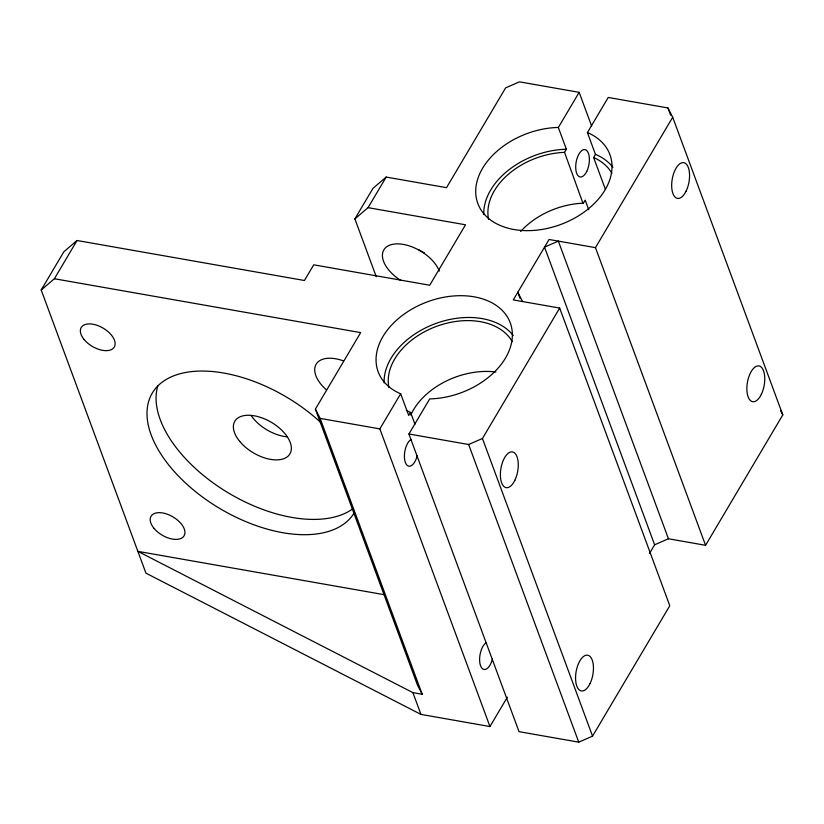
<?xml version="1.0" encoding="UTF-8"?>
<svg xmlns="http://www.w3.org/2000/svg" width="824" height="824" viewBox="0 0 824 824"><rect width="100%" height="100%" fill="white"/><g stroke="black" fill="none" stroke-linecap="round" stroke-linejoin="round"><path stroke-width="1.24" d="M507.368 697.145L489.961 726.541L420.961 714.408L145.93 573.144L41.2 290.007L63.85 251.763L77.044 240.505L304.437 280.5L313.717 264.823L429.737 285.228L465.519 224.798L368.071 207.658L354.876 218.916L376.259 276.72M41.2 290.007L54.394 278.749L77.044 240.505M354.876 218.916L372.994 188.315L386.188 177.067L446.515 187.676L505.627 87.859L519.439 81.844L579.159 92.34L591.642 126.082M368.071 207.658L386.188 177.067M384.355 594.712L137.876 551.359L412.896 692.634L422.187 694.261L417.428 684.981L315.386 409.106L360.675 332.618L54.394 278.749M489.961 726.541L379.854 428.892L400.67 393.738L399.475 393.285A70.431 48.482 -20.3 0 1 411.176 309.525A70.431 48.482 -20.3 0 1 511.539 327.179A70.431 48.482 -20.3 0 1 431.189 398.857L429.737 398.847L408.92 434.001L519.027 731.661L578.736 742.156L592.549 736.141L669.788 605.733L559.681 308.073L513.27 299.915L549.052 239.485L595.464 247.653L705.571 545.303L668.439 538.772L654.627 544.788L649.415 553.594M520.624 231.493A66.157 45.547 -20.3 0 1 582.949 203.209L564.553 152.388L566.397 149.278L558.332 127.504L579.159 92.34M406.191 410.187A66.157 45.547 -20.3 0 0 410.249 412.278L408.725 415.512L400.67 393.738M612.932 167.323A70.431 48.482 -20.3 0 0 596.648 154.84L595.464 154.397L587.399 132.613L608.225 97.459L667.945 107.954L672.693 117.235L782.8 414.894L705.571 545.303M605.424 189.417L593.62 157.508L595.464 154.397M583.351 203.209L585.194 200.098L588.748 209.708M408.92 434.001L468.64 444.507L482.442 438.492L559.681 308.073M595.464 247.653L672.693 117.235M558.332 127.504L556.89 127.483A70.431 48.482 -20.3 0 0 476.54 199.171A70.431 48.482 -20.3 0 0 576.893 216.815A70.431 48.482 -20.3 0 0 588.594 133.066L587.399 132.613M566.397 149.278L564.945 149.268A70.431 48.482 -20.3 0 0 483.781 214.57M564.553 152.388L564.152 152.388A66.157 45.547 -20.3 0 0 488.591 219.338M315.386 409.106L320.134 418.386L379.854 428.892M593.62 157.508L593.939 157.631A66.157 45.547 -20.3 0 1 611.902 173.38M780.689 410.764L782.8 414.894M522.55 301.553L517.802 292.262L520.026 298.288M667.945 107.954L670.612 115.185M668.439 538.772L558.332 241.123L544.53 247.138L654.627 544.788M482.442 438.492L592.549 736.141M468.64 444.507L578.736 742.156M410.568 412.402L414.946 424.216M320.134 418.386L422.187 694.261M412.896 692.634L420.961 714.408M400.855 280.49A32.012 17.706 30.6 0 1 391.874 244.491A32.012 17.706 30.6 0 1 439.254 271.086M326.51 389.906A32.012 17.706 30.6 0 1 316.066 364.363A32.012 17.706 30.6 0 1 343.114 360.768M352.816 508.81A117.379 64.942 30.6 0 1 223.994 490.228A117.379 64.942 30.6 0 1 157.909 385.56M354.299 512.703A117.379 64.942 30.6 0 1 207.947 500.91A117.379 64.942 30.6 0 1 163.543 381.162A117.379 64.942 30.6 0 1 320.897 422.609M287.576 436.864A32.012 17.706 30.6 0 1 251.145 415.543M424.442 252.958A32.012 17.706 30.6 0 1 418.973 249.888M417.212 455.734A13.874 6.51 -80 0 1 405.357 462.48A13.874 6.51 -80 0 1 411.166 439.388M410.805 415.008A66.157 45.547 -20.3 0 1 495.883 371.995M492.412 659.015A13.874 6.51 -80 0 1 480.557 665.761A13.874 6.51 -80 0 1 486.366 642.669M388.938 387.61A66.157 45.547 -20.3 0 1 436.246 326.459A66.157 45.547 -20.3 0 1 512.25 341.661M384.128 382.841A70.431 48.482 -20.3 0 1 435.793 323.492A70.431 48.482 -20.3 0 1 513.28 335.595M153.975 528.318A19.209 10.63 30.6 0 0 183.752 536.321A19.209 10.63 30.6 0 0 164.944 513.465A19.209 10.63 30.6 0 0 153.975 528.318M84.151 339.57A19.209 10.63 30.6 0 0 113.928 347.563A19.209 10.63 30.6 0 0 95.12 324.707A19.209 10.63 30.6 0 0 84.151 339.57M239.722 441.396A32.012 17.706 30.6 0 0 289.358 454.724A32.012 17.706 30.6 0 0 258.015 416.625A32.012 17.706 30.6 0 0 239.722 441.396M590.036 683.601A18.138 8.508 -80 0 0 587.842 655.235A18.138 8.508 -80 0 0 575.646 680.346A18.138 8.508 -80 0 0 590.036 683.601M586.781 171.34A13.874 6.51 -80 0 0 585.091 149.649A13.874 6.51 -80 0 0 575.77 168.858A13.874 6.51 -80 0 0 586.781 171.34M514.846 480.32A18.138 8.508 -80 0 0 512.641 451.954A18.138 8.508 -80 0 0 500.456 477.075A18.138 8.508 -80 0 0 514.846 480.32M761.345 394.346A18.138 8.508 -80 0 0 759.141 365.98A18.138 8.508 -80 0 0 746.946 391.091A18.138 8.508 -80 0 0 761.345 394.346M686.145 191.065A18.138 8.508 -80 0 0 683.941 162.699A18.138 8.508 -80 0 0 671.756 187.821A18.138 8.508 -80 0 0 686.145 191.065"/></g></svg>
